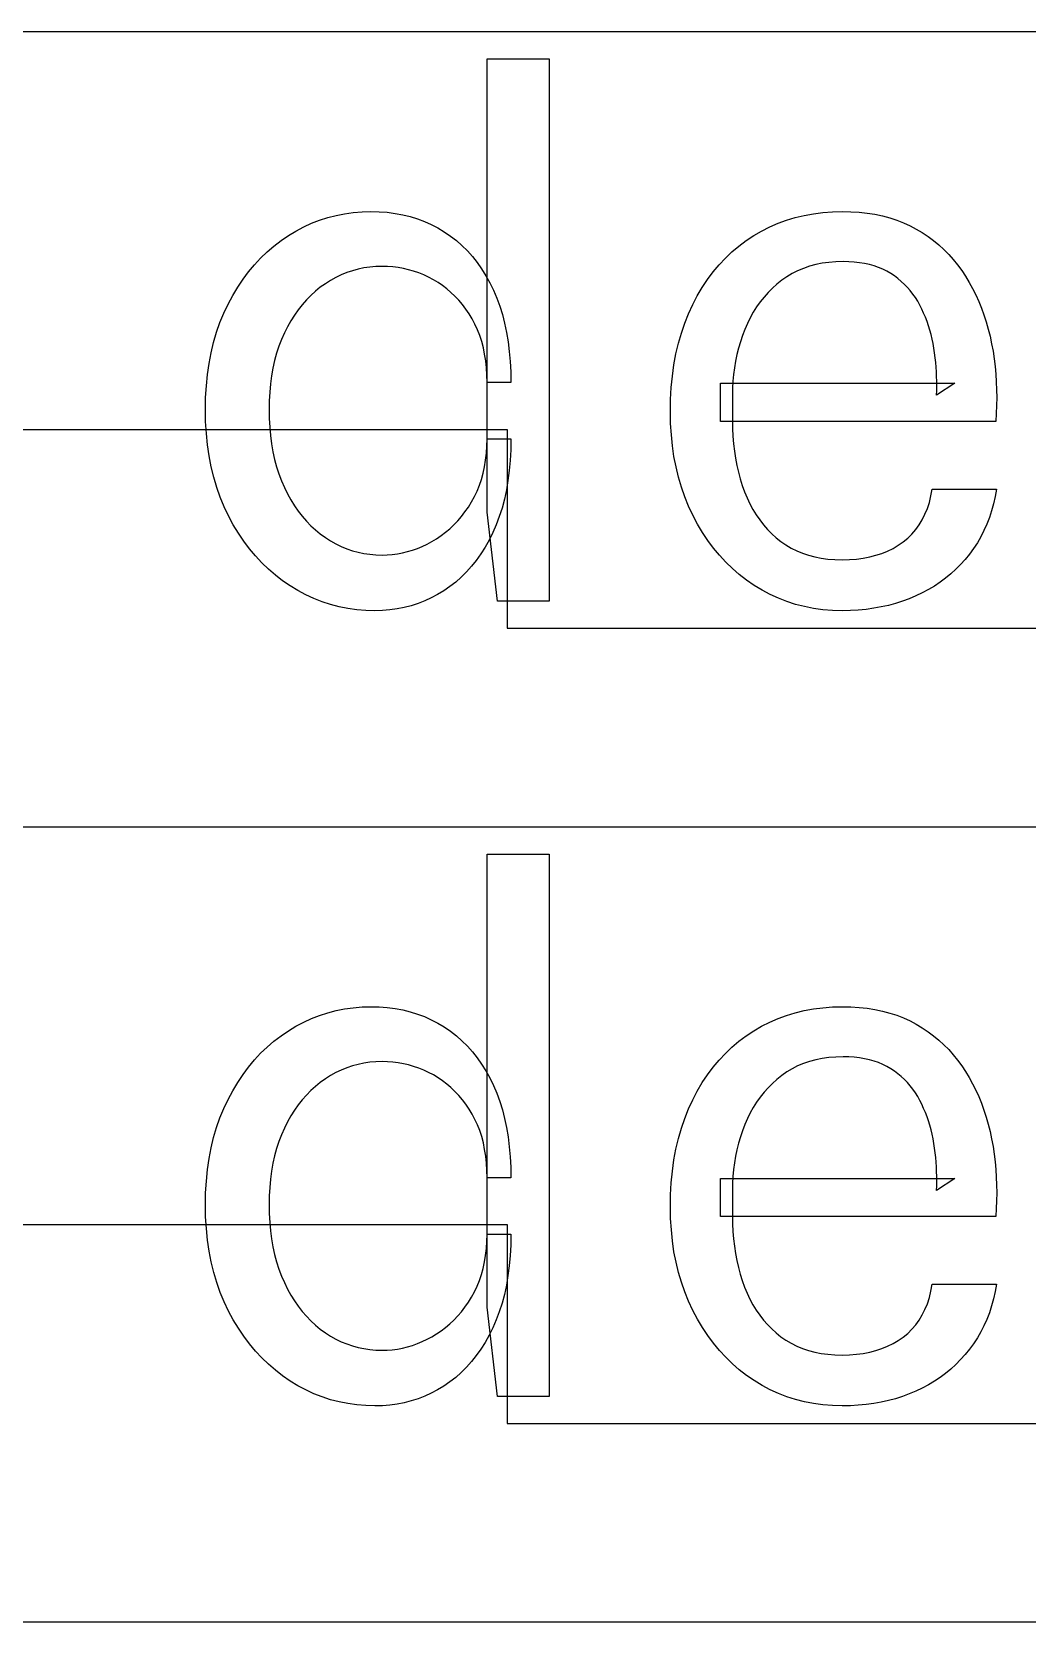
# Model space of a CAD drawing. Header units: millimetres. Extents: x 0 to 253, y 0 to 243.
# Drawn here: x 45.83 to 60.84, y 134 to 158 of the extents above; entities that cross this region are included whole.
import ezdxf

# ---------------------------------------------------------------- set-up
doc = ezdxf.new("R2010")
doc.units = ezdxf.units.MM
doc.layers.get('0').update_dxf_attribs({"linetype": 'CONTINUOUS'})

msp = doc.modelspace()

# ---------------------------------------------------------------- linework, layer by layer
for p, q in [((88, 158), (6, 158)), ((52.697, 150.752), (52.697, 157.592)), ((52.697, 157.592), (53.633, 157.592)), ((53.633, 157.592), (53.633, 149.408)), ((50.678, 155.273), (50.811, 155.284)), ((50.811, 155.284), (50.945, 155.288)), ((50.945, 155.288), (50.945, 155.288)), ((50.945, 155.288), (51.069, 155.285)), ((51.069, 155.285), (51.191, 155.276)), ((57.762, 155.273), (57.907, 155.284)), ((57.907, 155.284), (58.055, 155.288)), ((58.055, 155.288), (58.055, 155.288)), ((58.055, 155.288), (58.184, 155.285)), ((58.184, 155.285), (58.309, 155.277)), ((49.815, 154.994), (49.931, 155.056)), ((49.931, 155.056), (50.05, 155.11)), ((50.05, 155.11), (50.171, 155.157)), ((50.171, 155.157), (50.295, 155.197)), ((50.295, 155.197), (50.42, 155.23)), ((50.42, 155.23), (50.548, 155.255)), ((50.548, 155.255), (50.678, 155.273)), ((51.191, 155.276), (51.309, 155.26)), ((51.309, 155.26), (51.425, 155.239)), ((51.425, 155.239), (51.537, 155.212)), ((51.537, 155.212), (51.646, 155.178)), ((51.646, 155.178), (51.752, 155.138)), ((51.752, 155.138), (51.855, 155.092)), ((51.855, 155.092), (51.955, 155.04)), ((51.955, 155.04), (52.052, 154.982)), ((56.839, 154.994), (56.961, 155.056)), ((56.961, 155.056), (57.086, 155.11)), ((57.086, 155.11), (57.214, 155.157)), ((57.214, 155.157), (57.346, 155.197)), ((57.346, 155.197), (57.481, 155.23)), ((57.481, 155.23), (57.62, 155.255)), ((57.62, 155.255), (57.762, 155.273)), ((58.309, 155.277), (58.43, 155.264)), ((58.43, 155.264), (58.547, 155.246)), ((58.547, 155.246), (58.661, 155.222)), ((58.661, 155.222), (58.771, 155.193)), ((58.771, 155.193), (58.877, 155.159)), ((58.877, 155.159), (58.979, 155.119)), ((58.979, 155.119), (59.077, 155.074)), ((59.077, 155.074), (59.171, 155.024)), ((49.482, 154.767), (49.589, 154.849)), ((49.589, 154.849), (49.7, 154.925)), ((49.7, 154.925), (49.815, 154.994)), ((52.052, 154.982), (52.145, 154.918)), ((52.145, 154.918), (52.234, 154.849)), ((52.234, 154.849), (52.319, 154.774)), ((56.496, 154.767), (56.605, 154.849)), ((56.605, 154.849), (56.72, 154.925)), ((56.72, 154.925), (56.839, 154.994)), ((59.171, 155.024), (59.262, 154.969)), ((59.262, 154.969), (59.349, 154.911)), ((59.349, 154.911), (59.432, 154.849)), ((59.432, 154.849), (59.512, 154.783)), ((49.189, 154.485), (49.282, 154.585)), ((49.282, 154.585), (49.38, 154.679)), ((49.38, 154.679), (49.482, 154.767)), ((52.319, 154.774), (52.4, 154.694)), ((52.4, 154.694), (52.476, 154.608)), ((52.476, 154.608), (52.548, 154.518)), ((56.197, 154.483), (56.292, 154.584)), ((56.292, 154.584), (56.391, 154.679)), ((56.391, 154.679), (56.496, 154.767)), ((59.512, 154.783), (59.588, 154.714)), ((59.588, 154.714), (59.661, 154.64)), ((59.661, 154.64), (59.73, 154.563)), ((59.73, 154.563), (59.795, 154.483)), ((49.016, 154.265), (49.101, 154.378)), ((49.101, 154.378), (49.189, 154.485)), ((50.497, 154.332), (50.416, 154.293)), ((50.581, 154.366), (50.497, 154.332)), ((50.665, 154.395), (50.581, 154.366)), ((50.752, 154.418), (50.665, 154.395)), ((50.839, 154.437), (50.752, 154.418)), ((50.929, 154.45), (50.839, 154.437)), ((51.02, 154.457), (50.929, 154.45)), ((51.113, 154.46), (51.02, 154.457)), ((51.195, 154.458), (51.113, 154.46)), ((51.113, 154.46), (51.113, 154.46)), ((51.276, 154.452), (51.195, 154.458)), ((51.357, 154.442), (51.276, 154.452)), ((51.436, 154.428), (51.357, 154.442)), ((51.513, 154.41), (51.436, 154.428)), ((51.59, 154.388), (51.513, 154.41)), ((51.666, 154.362), (51.59, 154.388)), ((51.741, 154.331), (51.666, 154.362)), ((51.814, 154.297), (51.741, 154.331)), ((52.548, 154.518), (52.615, 154.421)), ((52.615, 154.421), (52.679, 154.32)), ((52.679, 154.32), (52.738, 154.213)), ((56.023, 154.262), (56.108, 154.376)), ((56.108, 154.376), (56.197, 154.483)), ((57.299, 154.352), (57.219, 154.304)), ((57.382, 154.394), (57.299, 154.352)), ((57.469, 154.43), (57.382, 154.394)), ((57.56, 154.462), (57.469, 154.43)), ((57.654, 154.487), (57.56, 154.462)), ((57.752, 154.507), (57.654, 154.487)), ((57.853, 154.521), (57.752, 154.507)), ((57.958, 154.529), (57.853, 154.521)), ((58.067, 154.532), (57.958, 154.529)), ((58.153, 154.53), (58.067, 154.532)), ((58.067, 154.532), (58.067, 154.532)), ((58.236, 154.525), (58.153, 154.53)), ((58.316, 154.516), (58.236, 154.525)), ((58.392, 154.503), (58.316, 154.516)), ((58.466, 154.487), (58.392, 154.503)), ((58.536, 154.467), (58.466, 154.487)), ((58.604, 154.444), (58.536, 154.467)), ((58.668, 154.417), (58.604, 154.444)), ((58.729, 154.386), (58.668, 154.417)), ((58.787, 154.352), (58.729, 154.386)), ((58.842, 154.315), (58.787, 154.352)), ((59.795, 154.483), (59.857, 154.398)), ((59.857, 154.398), (59.915, 154.31)), ((48.862, 154.021), (48.937, 154.146)), ((48.937, 154.146), (49.016, 154.265)), ((50.109, 154.086), (50.04, 154.022)), ((50.182, 154.145), (50.109, 154.086)), ((50.258, 154.199), (50.182, 154.145)), ((50.336, 154.249), (50.258, 154.199)), ((50.416, 154.293), (50.336, 154.249)), ((51.887, 154.259), (51.814, 154.297)), ((51.958, 154.217), (51.887, 154.259)), ((52.026, 154.171), (51.958, 154.217)), ((52.091, 154.121), (52.026, 154.171)), ((52.153, 154.068), (52.091, 154.121)), ((52.738, 154.213), (52.793, 154.1)), ((52.793, 154.1), (52.843, 153.982)), ((55.869, 154.016), (55.943, 154.143)), ((55.943, 154.143), (56.023, 154.262)), ((57.002, 154.13), (56.937, 154.065)), ((57.07, 154.192), (57.002, 154.13)), ((57.143, 154.25), (57.07, 154.192)), ((57.219, 154.304), (57.143, 154.25)), ((58.895, 154.275), (58.842, 154.315)), ((58.945, 154.233), (58.895, 154.275)), ((58.992, 154.189), (58.945, 154.233)), ((59.037, 154.143), (58.992, 154.189)), ((59.08, 154.094), (59.037, 154.143)), ((59.12, 154.043), (59.08, 154.094)), ((59.915, 154.31), (59.97, 154.219)), ((59.97, 154.219), (60.021, 154.125)), ((60.021, 154.125), (60.069, 154.029)), ((48.726, 153.753), (48.791, 153.89)), ((48.791, 153.89), (48.862, 154.021)), ((49.91, 153.882), (49.85, 153.806)), ((49.973, 153.955), (49.91, 153.882)), ((50.04, 154.022), (49.973, 153.955)), ((52.213, 154.011), (52.153, 154.068)), ((52.27, 153.95), (52.213, 154.011)), ((52.325, 153.885), (52.27, 153.95)), ((52.377, 153.816), (52.325, 153.885)), ((52.843, 153.982), (52.888, 153.86)), ((52.888, 153.86), (52.928, 153.733)), ((55.735, 153.746), (55.799, 153.884)), ((55.799, 153.884), (55.869, 154.016)), ((56.764, 153.848), (56.713, 153.768)), ((56.817, 153.924), (56.764, 153.848)), ((56.875, 153.996), (56.817, 153.924)), ((56.937, 154.065), (56.875, 153.996)), ((59.158, 153.989), (59.12, 154.043)), ((59.193, 153.933), (59.158, 153.989)), ((59.225, 153.875), (59.193, 153.933)), ((59.255, 153.815), (59.225, 153.875)), ((60.069, 154.029), (60.113, 153.931)), ((60.113, 153.931), (60.154, 153.831)), ((48.617, 153.465), (48.668, 153.611)), ((48.668, 153.611), (48.726, 153.753)), ((49.739, 153.639), (49.688, 153.549)), ((49.793, 153.725), (49.739, 153.639)), ((49.85, 153.806), (49.793, 153.725)), ((52.426, 153.744), (52.377, 153.816)), ((52.472, 153.668), (52.426, 153.744)), ((52.515, 153.588), (52.472, 153.668)), ((52.928, 153.733), (52.962, 153.601)), ((52.962, 153.601), (52.991, 153.464)), ((55.628, 153.453), (55.678, 153.602)), ((55.678, 153.602), (55.735, 153.746)), ((56.667, 153.686), (56.624, 153.599)), ((56.713, 153.768), (56.667, 153.686)), ((59.283, 153.754), (59.255, 153.815)), ((59.31, 153.692), (59.283, 153.754)), ((59.334, 153.628), (59.31, 153.692)), ((59.356, 153.564), (59.334, 153.628)), ((60.154, 153.831), (60.192, 153.728)), ((60.192, 153.728), (60.226, 153.623)), ((60.226, 153.623), (60.257, 153.515)), ((48.572, 153.313), (48.617, 153.465)), ((49.64, 153.455), (49.596, 153.357)), ((49.688, 153.549), (49.64, 153.455)), ((52.553, 153.505), (52.515, 153.588)), ((52.587, 153.418), (52.553, 153.505)), ((52.616, 153.327), (52.587, 153.418)), ((52.991, 153.464), (53.015, 153.322)), ((55.584, 153.299), (55.628, 153.453)), ((56.55, 153.416), (56.518, 153.322)), ((56.585, 153.509), (56.55, 153.416)), ((56.624, 153.599), (56.585, 153.509)), ((59.377, 153.498), (59.356, 153.564)), ((59.395, 153.431), (59.377, 153.498)), ((59.411, 153.363), (59.395, 153.431)), ((59.426, 153.294), (59.411, 153.363)), ((60.257, 153.515), (60.284, 153.405)), ((60.284, 153.405), (60.308, 153.293)), ((48.504, 152.995), (48.534, 153.156)), ((48.534, 153.156), (48.572, 153.313)), ((49.522, 153.148), (49.492, 153.038)), ((49.557, 153.254), (49.522, 153.148)), ((49.596, 153.357), (49.557, 153.254)), ((52.641, 153.233), (52.616, 153.327)), ((52.661, 153.135), (52.641, 153.233)), ((52.677, 153.034), (52.661, 153.135)), ((53.015, 153.322), (53.033, 153.176)), ((53.033, 153.176), (53.046, 153.025)), ((55.517, 152.975), (55.547, 153.14)), ((55.547, 153.14), (55.584, 153.299)), ((56.466, 153.13), (56.445, 153.031)), ((56.49, 153.227), (56.466, 153.13)), ((56.518, 153.322), (56.49, 153.227)), ((59.438, 153.224), (59.426, 153.294)), ((59.449, 153.153), (59.438, 153.224)), ((59.458, 153.082), (59.449, 153.153)), ((60.308, 153.293), (60.329, 153.179)), ((60.329, 153.179), (60.346, 153.065)), ((48.48, 152.829), (48.504, 152.995)), ((49.467, 152.925), (49.446, 152.807)), ((49.492, 153.038), (49.467, 152.925)), ((52.688, 152.929), (52.677, 153.034)), ((52.695, 152.82), (52.688, 152.929)), ((53.046, 153.025), (53.054, 152.869)), ((55.493, 152.805), (55.517, 152.975)), ((56.429, 152.931), (56.416, 152.83)), ((56.445, 153.031), (56.429, 152.931)), ((59.465, 153.012), (59.458, 153.082)), ((59.472, 152.941), (59.465, 153.012)), ((59.476, 152.87), (59.472, 152.941)), ((60.346, 153.065), (60.36, 152.949)), ((60.36, 152.949), (60.371, 152.833)), ((48.452, 152.481), (48.463, 152.657)), ((48.463, 152.657), (48.48, 152.829)), ((49.43, 152.686), (49.418, 152.561)), ((49.446, 152.807), (49.43, 152.686)), ((52.697, 152.708), (52.695, 152.82)), ((53.057, 152.708), (52.697, 152.708)), ((53.054, 152.869), (53.057, 152.708)), ((53.057, 152.708), (53.057, 152.708)), ((55.476, 152.63), (55.493, 152.805)), ((56.219, 152.12), (56.219, 152.696)), ((56.219, 152.696), (59.753, 152.696)), ((56.406, 152.727), (56.401, 152.622)), ((56.416, 152.83), (56.406, 152.727)), ((59.479, 152.799), (59.476, 152.87)), ((59.753, 152.696), (59.477, 152.516)), ((59.481, 152.728), (59.479, 152.799)), ((59.48, 152.587), (59.481, 152.658)), ((59.481, 152.658), (59.481, 152.728)), ((60.371, 152.833), (60.379, 152.716)), ((60.379, 152.716), (60.384, 152.599)), ((48.449, 152.3), (48.452, 152.481)), ((49.411, 152.433), (49.409, 152.3)), ((49.418, 152.561), (49.411, 152.433)), ((55.463, 152.264), (55.466, 152.45)), ((55.466, 152.45), (55.476, 152.63)), ((56.401, 152.622), (56.399, 152.516)), ((56.399, 152.516), (56.399, 152.516)), ((56.399, 152.516), (56.399, 152.132)), ((59.477, 152.516), (59.48, 152.587)), ((60.384, 152.599), (60.385, 152.48)), ((60.385, 152.48), (60.384, 152.361)), ((48.452, 152.118), (48.449, 152.3)), ((48.449, 152.3), (48.449, 152.3)), ((49.409, 152.3), (49.409, 152.3)), ((49.409, 152.3), (49.411, 152.165)), ((49.411, 152.165), (49.418, 152.034)), ((55.466, 152.09), (55.463, 152.264)), ((55.463, 152.264), (55.463, 152.264)), ((60.379, 152.241), (60.371, 152.12)), ((60.384, 152.361), (60.379, 152.241)), ((41, 152), (53, 152)), ((48.463, 151.94), (48.452, 152.118)), ((48.48, 151.767), (48.463, 151.94)), ((49.418, 152.034), (49.43, 151.907)), ((53, 152), (53, 149)), ((55.477, 151.919), (55.466, 152.09)), ((60.371, 152.12), (56.219, 152.12)), ((56.399, 152.132), (56.401, 152.013)), ((56.401, 152.013), (56.406, 151.897)), ((60.371, 152.12), (60.371, 152.12)), ((48.505, 151.6), (48.48, 151.767)), ((49.43, 151.907), (49.446, 151.784)), ((49.446, 151.784), (49.467, 151.664)), ((52.688, 151.639), (52.695, 151.746)), ((52.695, 151.746), (52.697, 151.856)), ((52.697, 151.856), (52.697, 151.856)), ((52.697, 151.856), (53.057, 151.856)), ((53.054, 151.692), (53.046, 151.533)), ((53.057, 151.856), (53.054, 151.692)), ((55.494, 151.753), (55.477, 151.919)), ((55.517, 151.591), (55.494, 151.753)), ((56.406, 151.897), (56.415, 151.783)), ((56.415, 151.783), (56.428, 151.672)), ((48.536, 151.437), (48.505, 151.6)), ((49.467, 151.664), (49.492, 151.548)), ((49.492, 151.548), (49.522, 151.436)), ((52.66, 151.436), (52.676, 151.536)), ((52.676, 151.536), (52.688, 151.639)), ((53.046, 151.533), (53.032, 151.379)), ((55.548, 151.433), (55.517, 151.591)), ((56.428, 151.672), (56.445, 151.564)), ((56.445, 151.564), (56.465, 151.457)), ((56.465, 151.457), (56.489, 151.354)), ((48.574, 151.279), (48.536, 151.437)), ((48.62, 151.125), (48.574, 151.279)), ((49.522, 151.436), (49.557, 151.328)), ((49.557, 151.328), (49.596, 151.224)), ((49.596, 151.224), (49.64, 151.124)), ((52.582, 151.156), (52.613, 151.246)), ((52.613, 151.246), (52.638, 151.339)), ((52.638, 151.339), (52.66, 151.436)), ((53.013, 151.23), (52.989, 151.086)), ((53.032, 151.379), (53.013, 151.23)), ((55.585, 151.279), (55.548, 151.433)), ((55.629, 151.129), (55.585, 151.279)), ((56.489, 151.354), (56.516, 151.253)), ((56.516, 151.253), (56.547, 151.154)), ((48.672, 150.977), (48.62, 151.125)), ((48.731, 150.834), (48.672, 150.977)), ((49.64, 151.124), (49.688, 151.028)), ((49.688, 151.028), (49.739, 150.936)), ((52.463, 150.905), (52.507, 150.985)), ((52.507, 150.985), (52.547, 151.069)), ((52.547, 151.069), (52.582, 151.156)), ((52.989, 151.086), (52.959, 150.947)), ((55.68, 150.983), (55.629, 151.129)), ((55.738, 150.842), (55.68, 150.983)), ((56.547, 151.154), (56.582, 151.058)), ((56.582, 151.058), (56.62, 150.965)), ((56.62, 150.965), (56.663, 150.876)), ((59.369, 150.899), (59.393, 150.997)), ((59.393, 150.997), (59.411, 151.1)), ((59.411, 151.1), (59.411, 151.1)), ((59.411, 151.1), (60.383, 151.1)), ((60.363, 150.988), (60.338, 150.878)), ((60.383, 151.1), (60.363, 150.988)), ((48.797, 150.695), (48.731, 150.834)), ((49.739, 150.936), (49.793, 150.849)), ((49.793, 150.849), (49.85, 150.767)), ((49.85, 150.767), (49.91, 150.689)), ((52.311, 150.686), (52.364, 150.755)), ((52.364, 150.755), (52.415, 150.828)), ((52.415, 150.828), (52.463, 150.905)), ((52.853, 149.408), (52.697, 150.752)), ((52.923, 150.813), (52.882, 150.685)), ((52.959, 150.947), (52.923, 150.813)), ((55.802, 150.704), (55.738, 150.842)), ((56.663, 150.876), (56.708, 150.791)), ((56.708, 150.791), (56.758, 150.71)), ((59.303, 150.719), (59.339, 150.806)), ((59.339, 150.806), (59.369, 150.899)), ((60.308, 150.772), (60.275, 150.669)), ((60.338, 150.878), (60.308, 150.772)), ((48.869, 150.562), (48.797, 150.695)), ((48.946, 150.435), (48.869, 150.562)), ((49.91, 150.689), (49.973, 150.616)), ((49.973, 150.616), (50.04, 150.547)), ((50.04, 150.547), (50.109, 150.483)), ((50.109, 150.483), (50.182, 150.423)), ((52.072, 150.447), (52.136, 150.501)), ((52.136, 150.501), (52.197, 150.559)), ((52.197, 150.559), (52.255, 150.621)), ((52.255, 150.621), (52.311, 150.686)), ((52.836, 150.561), (52.784, 150.443)), ((52.882, 150.685), (52.836, 150.561)), ((55.872, 150.571), (55.802, 150.704)), ((55.947, 150.445), (55.872, 150.571)), ((56.758, 150.71), (56.811, 150.633)), ((56.811, 150.633), (56.867, 150.56)), ((56.867, 150.56), (56.928, 150.491)), ((56.928, 150.491), (56.992, 150.426)), ((59.106, 150.42), (59.164, 150.487)), ((59.164, 150.487), (59.216, 150.559)), ((59.216, 150.559), (59.262, 150.637)), ((59.262, 150.637), (59.303, 150.719)), ((60.236, 150.57), (60.193, 150.473)), ((60.275, 150.669), (60.236, 150.57)), ((49.027, 150.314), (48.946, 150.435)), ((49.113, 150.199), (49.027, 150.314)), ((50.182, 150.423), (50.258, 150.368)), ((50.258, 150.368), (50.336, 150.318)), ((50.336, 150.318), (50.416, 150.273)), ((50.416, 150.273), (50.497, 150.233)), ((51.72, 150.235), (51.793, 150.269)), ((51.793, 150.269), (51.866, 150.308)), ((51.866, 150.308), (51.937, 150.351)), ((51.937, 150.351), (52.006, 150.397)), ((52.006, 150.397), (52.072, 150.447)), ((52.727, 150.33), (52.667, 150.223)), ((52.784, 150.443), (52.727, 150.33)), ((56.028, 150.324), (55.947, 150.445)), ((56.113, 150.209), (56.028, 150.324)), ((56.992, 150.426), (57.06, 150.365)), ((57.06, 150.365), (57.131, 150.308)), ((57.131, 150.308), (57.206, 150.256)), ((57.206, 150.256), (57.285, 150.209)), ((58.821, 150.205), (58.899, 150.251)), ((58.899, 150.251), (58.973, 150.302)), ((58.973, 150.302), (59.042, 150.359)), ((59.042, 150.359), (59.106, 150.42)), ((60.093, 150.29), (60.036, 150.203)), ((60.145, 150.38), (60.093, 150.29)), ((60.193, 150.473), (60.145, 150.38)), ((49.203, 150.09), (49.113, 150.199)), ((49.299, 149.988), (49.203, 150.09)), ((50.497, 150.233), (50.581, 150.199)), ((50.581, 150.199), (50.665, 150.17)), ((50.665, 150.17), (50.752, 150.146)), ((50.752, 150.146), (50.839, 150.128)), ((50.839, 150.128), (50.929, 150.115)), ((50.929, 150.115), (51.02, 150.107)), ((51.02, 150.107), (51.113, 150.104)), ((51.113, 150.104), (51.191, 150.106)), ((51.113, 150.104), (51.113, 150.104)), ((51.191, 150.106), (51.268, 150.112)), ((51.268, 150.112), (51.345, 150.122)), ((51.345, 150.122), (51.421, 150.137)), ((51.421, 150.137), (51.496, 150.155)), ((51.496, 150.155), (51.571, 150.177)), ((51.571, 150.177), (51.646, 150.204)), ((51.646, 150.204), (51.72, 150.235)), ((52.535, 150.024), (52.463, 149.934)), ((52.603, 150.121), (52.535, 150.024)), ((52.667, 150.223), (52.603, 150.121)), ((56.202, 150.1), (56.113, 150.209)), ((56.297, 149.997), (56.202, 150.1)), ((57.285, 150.209), (57.368, 150.167)), ((57.368, 150.167), (57.455, 150.131)), ((57.455, 150.131), (57.545, 150.101)), ((57.545, 150.101), (57.639, 150.076)), ((57.639, 150.076), (57.737, 150.057)), ((57.737, 150.057), (57.839, 150.043)), ((57.839, 150.043), (57.945, 150.035)), ((57.945, 150.035), (58.055, 150.032)), ((58.055, 150.032), (58.165, 150.035)), ((58.055, 150.032), (58.055, 150.032)), ((58.165, 150.035), (58.27, 150.043)), ((58.27, 150.043), (58.372, 150.056)), ((58.372, 150.056), (58.47, 150.075)), ((58.47, 150.075), (58.563, 150.1)), ((58.563, 150.1), (58.653, 150.129)), ((58.653, 150.129), (58.739, 150.164)), ((58.739, 150.164), (58.821, 150.205)), ((59.91, 150.039), (59.841, 149.962)), ((59.975, 150.119), (59.91, 150.039)), ((60.036, 150.203), (59.975, 150.119)), ((49.399, 149.892), (49.299, 149.988)), ((49.504, 149.801), (49.399, 149.892)), ((49.613, 149.717), (49.504, 149.801)), ((52.308, 149.769), (52.224, 149.695)), ((52.387, 149.849), (52.308, 149.769)), ((52.463, 149.934), (52.387, 149.849)), ((56.397, 149.9), (56.297, 149.997)), ((56.502, 149.809), (56.397, 149.9)), ((56.611, 149.724), (56.502, 149.809)), ((59.693, 149.82), (59.613, 149.755)), ((59.769, 149.889), (59.693, 149.82)), ((59.841, 149.962), (59.769, 149.889)), ((49.727, 149.639), (49.613, 149.717)), ((49.845, 149.568), (49.727, 149.639)), ((49.964, 149.504), (49.845, 149.568)), ((52.046, 149.564), (51.952, 149.507)), ((52.137, 149.627), (52.046, 149.564)), ((52.224, 149.695), (52.137, 149.627)), ((56.726, 149.645), (56.611, 149.724)), ((56.845, 149.573), (56.726, 149.645)), ((56.966, 149.508), (56.845, 149.573)), ((59.262, 149.532), (59.165, 149.486)), ((59.355, 149.582), (59.262, 149.532)), ((59.445, 149.636), (59.355, 149.582)), ((59.531, 149.694), (59.445, 149.636)), ((59.613, 149.755), (59.531, 149.694)), ((50.086, 149.448), (49.964, 149.504)), ((50.211, 149.399), (50.086, 149.448)), ((50.337, 149.358), (50.211, 149.399)), ((50.466, 149.324), (50.337, 149.358)), ((50.598, 149.298), (50.466, 149.324)), ((50.731, 149.279), (50.598, 149.298)), ((51.341, 149.291), (51.231, 149.276)), ((51.448, 149.312), (51.341, 149.291)), ((51.553, 149.339), (51.448, 149.312)), ((51.656, 149.372), (51.553, 149.339)), ((51.757, 149.411), (51.656, 149.372)), ((51.856, 149.456), (51.757, 149.411)), ((51.952, 149.507), (51.856, 149.456)), ((53.633, 149.408), (52.853, 149.408)), ((53.633, 149.408), (53.633, 149.408)), ((57.091, 149.451), (56.966, 149.508)), ((57.219, 149.401), (57.091, 149.451)), ((57.351, 149.359), (57.219, 149.401)), ((57.485, 149.325), (57.351, 149.359)), ((57.623, 149.298), (57.485, 149.325)), ((57.764, 149.279), (57.623, 149.298)), ((58.414, 149.284), (58.297, 149.273)), ((58.529, 149.3), (58.414, 149.284)), ((58.641, 149.32), (58.529, 149.3)), ((58.751, 149.344), (58.641, 149.32)), ((58.858, 149.373), (58.751, 149.344)), ((58.963, 149.406), (58.858, 149.373)), ((59.065, 149.444), (58.963, 149.406)), ((59.165, 149.486), (59.065, 149.444)), ((50.867, 149.268), (50.731, 149.279)), ((51.005, 149.264), (50.867, 149.268)), ((51.119, 149.267), (51.005, 149.264)), ((51.005, 149.264), (51.005, 149.264)), ((51.005, 149.264), (51.005, 149.264)), ((51.231, 149.276), (51.119, 149.267)), ((57.908, 149.268), (57.764, 149.279)), ((58.055, 149.264), (57.908, 149.268)), ((58.177, 149.266), (58.055, 149.264)), ((58.055, 149.264), (58.055, 149.264)), ((58.055, 149.264), (58.055, 149.264)), ((58.297, 149.273), (58.177, 149.266)), ((53, 149), (65, 149)), ((88, 146), (6, 146)), ((52.697, 138.752), (52.697, 145.592)), ((52.697, 145.592), (53.633, 145.592)), ((53.633, 145.592), (53.633, 137.408)), ((50.678, 143.273), (50.811, 143.284)), ((50.811, 143.284), (50.945, 143.288)), ((50.945, 143.288), (50.945, 143.288)), ((50.945, 143.288), (51.069, 143.285)), ((51.069, 143.285), (51.191, 143.276)), ((57.762, 143.273), (57.907, 143.284)), ((57.907, 143.284), (58.055, 143.288)), ((58.055, 143.288), (58.055, 143.288)), ((58.055, 143.288), (58.184, 143.285)), ((58.184, 143.285), (58.309, 143.277)), ((49.815, 142.994), (49.931, 143.056)), ((49.931, 143.056), (50.05, 143.11)), ((50.05, 143.11), (50.171, 143.157)), ((50.171, 143.157), (50.295, 143.197)), ((50.295, 143.197), (50.42, 143.23)), ((50.42, 143.23), (50.548, 143.255)), ((50.548, 143.255), (50.678, 143.273)), ((51.191, 143.276), (51.309, 143.26)), ((51.309, 143.26), (51.425, 143.239)), ((51.425, 143.239), (51.537, 143.212)), ((51.537, 143.212), (51.646, 143.178)), ((51.646, 143.178), (51.752, 143.138)), ((51.752, 143.138), (51.855, 143.092)), ((51.855, 143.092), (51.955, 143.04)), ((51.955, 143.04), (52.052, 142.982)), ((56.839, 142.994), (56.961, 143.056)), ((56.961, 143.056), (57.086, 143.11)), ((57.086, 143.11), (57.214, 143.157)), ((57.214, 143.157), (57.346, 143.197)), ((57.346, 143.197), (57.481, 143.23)), ((57.481, 143.23), (57.62, 143.255)), ((57.62, 143.255), (57.762, 143.273)), ((58.309, 143.277), (58.43, 143.264)), ((58.43, 143.264), (58.547, 143.246)), ((58.547, 143.246), (58.661, 143.222)), ((58.661, 143.222), (58.771, 143.193)), ((58.771, 143.193), (58.877, 143.159)), ((58.877, 143.159), (58.979, 143.119)), ((58.979, 143.119), (59.077, 143.074)), ((59.077, 143.074), (59.171, 143.024)), ((49.482, 142.767), (49.589, 142.849)), ((49.589, 142.849), (49.7, 142.925)), ((49.7, 142.925), (49.815, 142.994)), ((52.052, 142.982), (52.145, 142.918)), ((52.145, 142.918), (52.234, 142.849)), ((52.234, 142.849), (52.319, 142.774)), ((56.496, 142.767), (56.605, 142.849)), ((56.605, 142.849), (56.72, 142.925)), ((56.72, 142.925), (56.839, 142.994)), ((59.171, 143.024), (59.262, 142.969)), ((59.262, 142.969), (59.349, 142.911)), ((59.349, 142.911), (59.432, 142.849)), ((59.432, 142.849), (59.512, 142.783)), ((49.189, 142.485), (49.282, 142.585)), ((49.282, 142.585), (49.38, 142.679)), ((49.38, 142.679), (49.482, 142.767)), ((52.319, 142.774), (52.4, 142.694)), ((52.4, 142.694), (52.476, 142.608)), ((52.476, 142.608), (52.548, 142.518)), ((56.197, 142.483), (56.292, 142.584)), ((56.292, 142.584), (56.391, 142.679)), ((56.391, 142.679), (56.496, 142.767)), ((59.512, 142.783), (59.588, 142.714)), ((59.588, 142.714), (59.661, 142.64)), ((59.661, 142.64), (59.73, 142.563)), ((59.73, 142.563), (59.795, 142.483)), ((49.016, 142.265), (49.101, 142.378)), ((49.101, 142.378), (49.189, 142.485)), ((50.497, 142.332), (50.416, 142.293)), ((50.581, 142.366), (50.497, 142.332)), ((50.665, 142.395), (50.581, 142.366)), ((50.752, 142.418), (50.665, 142.395)), ((50.839, 142.437), (50.752, 142.418)), ((50.929, 142.45), (50.839, 142.437)), ((51.02, 142.457), (50.929, 142.45)), ((51.113, 142.46), (51.02, 142.457)), ((51.195, 142.458), (51.113, 142.46)), ((51.113, 142.46), (51.113, 142.46)), ((51.276, 142.452), (51.195, 142.458)), ((51.357, 142.442), (51.276, 142.452)), ((51.436, 142.428), (51.357, 142.442)), ((51.513, 142.41), (51.436, 142.428)), ((51.59, 142.388), (51.513, 142.41)), ((51.666, 142.362), (51.59, 142.388)), ((51.741, 142.331), (51.666, 142.362)), ((51.814, 142.297), (51.741, 142.331)), ((52.548, 142.518), (52.615, 142.421)), ((52.615, 142.421), (52.679, 142.32)), ((52.679, 142.32), (52.738, 142.213)), ((56.023, 142.262), (56.108, 142.376)), ((56.108, 142.376), (56.197, 142.483)), ((57.299, 142.352), (57.219, 142.304)), ((57.382, 142.394), (57.299, 142.352)), ((57.469, 142.43), (57.382, 142.394)), ((57.56, 142.462), (57.469, 142.43)), ((57.654, 142.487), (57.56, 142.462)), ((57.752, 142.507), (57.654, 142.487)), ((57.853, 142.521), (57.752, 142.507)), ((57.958, 142.529), (57.853, 142.521)), ((58.067, 142.532), (57.958, 142.529)), ((58.153, 142.53), (58.067, 142.532)), ((58.067, 142.532), (58.067, 142.532)), ((58.236, 142.525), (58.153, 142.53)), ((58.316, 142.516), (58.236, 142.525)), ((58.392, 142.503), (58.316, 142.516)), ((58.466, 142.487), (58.392, 142.503)), ((58.536, 142.467), (58.466, 142.487)), ((58.604, 142.444), (58.536, 142.467)), ((58.668, 142.417), (58.604, 142.444)), ((58.729, 142.386), (58.668, 142.417)), ((58.787, 142.352), (58.729, 142.386)), ((58.842, 142.315), (58.787, 142.352)), ((59.795, 142.483), (59.857, 142.398)), ((59.857, 142.398), (59.915, 142.31)), ((48.862, 142.021), (48.937, 142.146)), ((48.937, 142.146), (49.016, 142.265)), ((50.109, 142.086), (50.04, 142.022)), ((50.182, 142.145), (50.109, 142.086)), ((50.258, 142.199), (50.182, 142.145)), ((50.336, 142.249), (50.258, 142.199)), ((50.416, 142.293), (50.336, 142.249)), ((51.887, 142.259), (51.814, 142.297)), ((51.958, 142.217), (51.887, 142.259)), ((52.026, 142.171), (51.958, 142.217)), ((52.091, 142.121), (52.026, 142.171)), ((52.153, 142.068), (52.091, 142.121)), ((52.738, 142.213), (52.793, 142.1)), ((52.793, 142.1), (52.843, 141.982)), ((55.869, 142.016), (55.943, 142.143)), ((55.943, 142.143), (56.023, 142.262)), ((57.002, 142.13), (56.937, 142.065)), ((57.07, 142.192), (57.002, 142.13)), ((57.143, 142.25), (57.07, 142.192)), ((57.219, 142.304), (57.143, 142.25)), ((58.895, 142.275), (58.842, 142.315)), ((58.945, 142.233), (58.895, 142.275)), ((58.992, 142.189), (58.945, 142.233)), ((59.037, 142.143), (58.992, 142.189)), ((59.08, 142.094), (59.037, 142.143)), ((59.12, 142.043), (59.08, 142.094)), ((59.915, 142.31), (59.97, 142.219)), ((59.97, 142.219), (60.021, 142.125)), ((60.021, 142.125), (60.069, 142.029)), ((48.726, 141.753), (48.791, 141.89)), ((48.791, 141.89), (48.862, 142.021)), ((49.91, 141.882), (49.85, 141.806)), ((49.973, 141.955), (49.91, 141.882)), ((50.04, 142.022), (49.973, 141.955)), ((52.213, 142.011), (52.153, 142.068)), ((52.27, 141.95), (52.213, 142.011)), ((52.325, 141.885), (52.27, 141.95)), ((52.377, 141.816), (52.325, 141.885)), ((52.843, 141.982), (52.888, 141.86)), ((52.888, 141.86), (52.928, 141.733)), ((55.735, 141.746), (55.799, 141.884)), ((55.799, 141.884), (55.869, 142.016)), ((56.764, 141.848), (56.713, 141.768)), ((56.817, 141.924), (56.764, 141.848)), ((56.875, 141.996), (56.817, 141.924)), ((56.937, 142.065), (56.875, 141.996)), ((59.158, 141.989), (59.12, 142.043)), ((59.193, 141.933), (59.158, 141.989)), ((59.225, 141.875), (59.193, 141.933)), ((59.255, 141.815), (59.225, 141.875)), ((60.069, 142.029), (60.113, 141.931)), ((60.113, 141.931), (60.154, 141.831)), ((48.617, 141.465), (48.668, 141.611)), ((48.668, 141.611), (48.726, 141.753)), ((49.739, 141.639), (49.688, 141.549)), ((49.793, 141.725), (49.739, 141.639)), ((49.85, 141.806), (49.793, 141.725)), ((52.426, 141.744), (52.377, 141.816)), ((52.472, 141.668), (52.426, 141.744)), ((52.515, 141.588), (52.472, 141.668)), ((52.928, 141.733), (52.962, 141.601)), ((52.962, 141.601), (52.991, 141.464)), ((55.628, 141.453), (55.678, 141.602)), ((55.678, 141.602), (55.735, 141.746)), ((56.667, 141.686), (56.624, 141.599)), ((56.713, 141.768), (56.667, 141.686)), ((59.283, 141.754), (59.255, 141.815)), ((59.31, 141.692), (59.283, 141.754)), ((59.334, 141.628), (59.31, 141.692)), ((59.356, 141.564), (59.334, 141.628)), ((60.154, 141.831), (60.192, 141.728)), ((60.192, 141.728), (60.226, 141.623)), ((60.226, 141.623), (60.257, 141.515)), ((48.572, 141.313), (48.617, 141.465)), ((49.64, 141.455), (49.596, 141.357)), ((49.688, 141.549), (49.64, 141.455)), ((52.553, 141.505), (52.515, 141.588)), ((52.587, 141.418), (52.553, 141.505)), ((52.616, 141.327), (52.587, 141.418)), ((52.991, 141.464), (53.015, 141.322)), ((55.584, 141.299), (55.628, 141.453)), ((56.55, 141.416), (56.518, 141.322)), ((56.585, 141.509), (56.55, 141.416)), ((56.624, 141.599), (56.585, 141.509)), ((59.377, 141.498), (59.356, 141.564)), ((59.395, 141.431), (59.377, 141.498)), ((59.411, 141.363), (59.395, 141.431)), ((59.426, 141.294), (59.411, 141.363)), ((60.257, 141.515), (60.284, 141.405)), ((60.284, 141.405), (60.308, 141.293)), ((48.504, 140.995), (48.534, 141.156)), ((48.534, 141.156), (48.572, 141.313)), ((49.522, 141.148), (49.492, 141.038)), ((49.557, 141.254), (49.522, 141.148)), ((49.596, 141.357), (49.557, 141.254)), ((52.641, 141.233), (52.616, 141.327)), ((52.661, 141.135), (52.641, 141.233)), ((52.677, 141.034), (52.661, 141.135)), ((53.015, 141.322), (53.033, 141.176)), ((53.033, 141.176), (53.046, 141.025)), ((55.517, 140.975), (55.547, 141.14)), ((55.547, 141.14), (55.584, 141.299)), ((56.466, 141.13), (56.445, 141.031)), ((56.49, 141.227), (56.466, 141.13)), ((56.518, 141.322), (56.49, 141.227)), ((59.438, 141.224), (59.426, 141.294)), ((59.449, 141.153), (59.438, 141.224)), ((59.458, 141.082), (59.449, 141.153)), ((60.308, 141.293), (60.329, 141.179)), ((60.329, 141.179), (60.346, 141.065)), ((48.48, 140.829), (48.504, 140.995)), ((49.467, 140.925), (49.446, 140.807)), ((49.492, 141.038), (49.467, 140.925)), ((52.688, 140.929), (52.677, 141.034)), ((52.695, 140.82), (52.688, 140.929)), ((53.046, 141.025), (53.054, 140.869)), ((55.493, 140.805), (55.517, 140.975)), ((56.429, 140.931), (56.416, 140.83)), ((56.445, 141.031), (56.429, 140.931)), ((59.465, 141.012), (59.458, 141.082)), ((59.472, 140.941), (59.465, 141.012)), ((59.476, 140.87), (59.472, 140.941)), ((60.346, 141.065), (60.36, 140.949)), ((60.36, 140.949), (60.371, 140.833)), ((48.452, 140.481), (48.463, 140.657)), ((48.463, 140.657), (48.48, 140.829)), ((49.43, 140.686), (49.418, 140.561)), ((49.446, 140.807), (49.43, 140.686)), ((52.697, 140.708), (52.695, 140.82)), ((53.057, 140.708), (52.697, 140.708)), ((53.054, 140.869), (53.057, 140.708)), ((53.057, 140.708), (53.057, 140.708)), ((55.476, 140.63), (55.493, 140.805)), ((56.219, 140.12), (56.219, 140.696)), ((56.219, 140.696), (59.753, 140.696)), ((56.406, 140.727), (56.401, 140.622)), ((56.416, 140.83), (56.406, 140.727)), ((59.479, 140.799), (59.476, 140.87)), ((59.753, 140.696), (59.477, 140.516)), ((59.481, 140.728), (59.479, 140.799)), ((59.48, 140.587), (59.481, 140.658)), ((59.481, 140.658), (59.481, 140.728)), ((60.371, 140.833), (60.379, 140.716)), ((60.379, 140.716), (60.384, 140.599)), ((48.449, 140.3), (48.452, 140.481)), ((49.411, 140.433), (49.409, 140.3)), ((49.418, 140.561), (49.411, 140.433)), ((55.463, 140.264), (55.466, 140.45)), ((55.466, 140.45), (55.476, 140.63)), ((56.401, 140.622), (56.399, 140.516)), ((56.399, 140.516), (56.399, 140.516)), ((56.399, 140.516), (56.399, 140.132)), ((59.477, 140.516), (59.48, 140.587)), ((60.384, 140.599), (60.385, 140.48)), ((60.385, 140.48), (60.384, 140.361)), ((48.452, 140.118), (48.449, 140.3)), ((48.449, 140.3), (48.449, 140.3)), ((49.409, 140.3), (49.409, 140.3)), ((49.409, 140.3), (49.411, 140.165)), ((49.411, 140.165), (49.418, 140.034)), ((55.466, 140.09), (55.463, 140.264)), ((55.463, 140.264), (55.463, 140.264)), ((60.379, 140.241), (60.371, 140.12)), ((60.384, 140.361), (60.379, 140.241)), ((41, 140), (53, 140)), ((48.463, 139.94), (48.452, 140.118)), ((48.48, 139.767), (48.463, 139.94)), ((49.418, 140.034), (49.43, 139.907)), ((53, 140), (53, 137)), ((55.477, 139.919), (55.466, 140.09)), ((60.371, 140.12), (56.219, 140.12)), ((56.399, 140.132), (56.401, 140.013)), ((56.401, 140.013), (56.406, 139.897)), ((60.371, 140.12), (60.371, 140.12)), ((48.505, 139.6), (48.48, 139.767)), ((49.43, 139.907), (49.446, 139.784)), ((49.446, 139.784), (49.467, 139.664)), ((52.688, 139.639), (52.695, 139.746)), ((52.695, 139.746), (52.697, 139.856)), ((52.697, 139.856), (52.697, 139.856)), ((52.697, 139.856), (53.057, 139.856)), ((53.054, 139.692), (53.046, 139.533)), ((53.057, 139.856), (53.054, 139.692)), ((55.494, 139.753), (55.477, 139.919)), ((55.517, 139.591), (55.494, 139.753)), ((56.406, 139.897), (56.415, 139.783)), ((56.415, 139.783), (56.428, 139.672)), ((48.536, 139.437), (48.505, 139.6)), ((49.467, 139.664), (49.492, 139.548)), ((49.492, 139.548), (49.522, 139.436)), ((52.66, 139.436), (52.676, 139.536)), ((52.676, 139.536), (52.688, 139.639)), ((53.046, 139.533), (53.032, 139.379)), ((55.548, 139.433), (55.517, 139.591)), ((56.428, 139.672), (56.445, 139.564)), ((56.445, 139.564), (56.465, 139.457)), ((56.465, 139.457), (56.489, 139.354)), ((48.574, 139.279), (48.536, 139.437)), ((48.62, 139.125), (48.574, 139.279)), ((49.522, 139.436), (49.557, 139.328)), ((49.557, 139.328), (49.596, 139.224)), ((49.596, 139.224), (49.64, 139.124)), ((52.582, 139.156), (52.613, 139.246)), ((52.613, 139.246), (52.638, 139.339)), ((52.638, 139.339), (52.66, 139.436)), ((53.013, 139.23), (52.989, 139.086)), ((53.032, 139.379), (53.013, 139.23)), ((55.585, 139.279), (55.548, 139.433)), ((55.629, 139.129), (55.585, 139.279)), ((56.489, 139.354), (56.516, 139.253)), ((56.516, 139.253), (56.547, 139.154)), ((48.672, 138.977), (48.62, 139.125)), ((48.731, 138.834), (48.672, 138.977)), ((49.64, 139.124), (49.688, 139.028)), ((49.688, 139.028), (49.739, 138.936)), ((52.463, 138.905), (52.507, 138.985)), ((52.507, 138.985), (52.547, 139.069)), ((52.547, 139.069), (52.582, 139.156)), ((52.989, 139.086), (52.959, 138.947)), ((55.68, 138.983), (55.629, 139.129)), ((55.738, 138.842), (55.68, 138.983)), ((56.547, 139.154), (56.582, 139.058)), ((56.582, 139.058), (56.62, 138.965)), ((56.62, 138.965), (56.663, 138.876)), ((59.369, 138.899), (59.393, 138.997)), ((59.393, 138.997), (59.411, 139.1)), ((59.411, 139.1), (59.411, 139.1)), ((59.411, 139.1), (60.383, 139.1)), ((60.363, 138.988), (60.338, 138.878)), ((60.383, 139.1), (60.363, 138.988)), ((48.797, 138.695), (48.731, 138.834)), ((49.739, 138.936), (49.793, 138.849)), ((49.793, 138.849), (49.85, 138.767)), ((49.85, 138.767), (49.91, 138.689)), ((52.311, 138.686), (52.364, 138.755)), ((52.364, 138.755), (52.415, 138.828)), ((52.415, 138.828), (52.463, 138.905)), ((52.853, 137.408), (52.697, 138.752)), ((52.923, 138.813), (52.882, 138.685)), ((52.959, 138.947), (52.923, 138.813)), ((55.802, 138.704), (55.738, 138.842)), ((56.663, 138.876), (56.708, 138.791)), ((56.708, 138.791), (56.758, 138.71)), ((59.303, 138.719), (59.339, 138.806)), ((59.339, 138.806), (59.369, 138.899)), ((60.308, 138.772), (60.275, 138.669)), ((60.338, 138.878), (60.308, 138.772)), ((48.869, 138.562), (48.797, 138.695)), ((48.946, 138.435), (48.869, 138.562)), ((49.91, 138.689), (49.973, 138.616)), ((49.973, 138.616), (50.04, 138.547)), ((50.04, 138.547), (50.109, 138.483)), ((50.109, 138.483), (50.182, 138.423)), ((52.072, 138.447), (52.136, 138.501)), ((52.136, 138.501), (52.197, 138.559)), ((52.197, 138.559), (52.255, 138.621)), ((52.255, 138.621), (52.311, 138.686)), ((52.836, 138.561), (52.784, 138.443)), ((52.882, 138.685), (52.836, 138.561)), ((55.872, 138.571), (55.802, 138.704)), ((55.947, 138.445), (55.872, 138.571)), ((56.758, 138.71), (56.811, 138.633)), ((56.811, 138.633), (56.867, 138.56)), ((56.867, 138.56), (56.928, 138.491)), ((56.928, 138.491), (56.992, 138.426)), ((59.106, 138.42), (59.164, 138.487)), ((59.164, 138.487), (59.216, 138.559)), ((59.216, 138.559), (59.262, 138.637)), ((59.262, 138.637), (59.303, 138.719)), ((60.236, 138.57), (60.193, 138.473)), ((60.275, 138.669), (60.236, 138.57)), ((49.027, 138.314), (48.946, 138.435)), ((49.113, 138.199), (49.027, 138.314)), ((50.182, 138.423), (50.258, 138.368)), ((50.258, 138.368), (50.336, 138.318)), ((50.336, 138.318), (50.416, 138.273)), ((50.416, 138.273), (50.497, 138.233)), ((51.72, 138.235), (51.793, 138.269)), ((51.793, 138.269), (51.866, 138.308)), ((51.866, 138.308), (51.937, 138.351)), ((51.937, 138.351), (52.006, 138.397)), ((52.006, 138.397), (52.072, 138.447)), ((52.727, 138.33), (52.667, 138.223)), ((52.784, 138.443), (52.727, 138.33)), ((56.028, 138.324), (55.947, 138.445)), ((56.113, 138.209), (56.028, 138.324)), ((56.992, 138.426), (57.06, 138.365)), ((57.06, 138.365), (57.131, 138.308)), ((57.131, 138.308), (57.206, 138.256)), ((57.206, 138.256), (57.285, 138.209)), ((58.821, 138.205), (58.899, 138.251)), ((58.899, 138.251), (58.973, 138.302)), ((58.973, 138.302), (59.042, 138.359)), ((59.042, 138.359), (59.106, 138.42)), ((60.093, 138.29), (60.036, 138.203)), ((60.145, 138.38), (60.093, 138.29)), ((60.193, 138.473), (60.145, 138.38)), ((49.203, 138.09), (49.113, 138.199)), ((49.299, 137.988), (49.203, 138.09)), ((50.497, 138.233), (50.581, 138.199)), ((50.581, 138.199), (50.665, 138.17)), ((50.665, 138.17), (50.752, 138.146)), ((50.752, 138.146), (50.839, 138.128)), ((50.839, 138.128), (50.929, 138.115)), ((50.929, 138.115), (51.02, 138.107)), ((51.02, 138.107), (51.113, 138.104)), ((51.113, 138.104), (51.191, 138.106)), ((51.113, 138.104), (51.113, 138.104)), ((51.191, 138.106), (51.268, 138.112)), ((51.268, 138.112), (51.345, 138.122)), ((51.345, 138.122), (51.421, 138.137)), ((51.421, 138.137), (51.496, 138.155)), ((51.496, 138.155), (51.571, 138.177)), ((51.571, 138.177), (51.646, 138.204)), ((51.646, 138.204), (51.72, 138.235)), ((52.535, 138.024), (52.463, 137.934)), ((52.603, 138.121), (52.535, 138.024)), ((52.667, 138.223), (52.603, 138.121)), ((56.202, 138.1), (56.113, 138.209)), ((56.297, 137.997), (56.202, 138.1)), ((57.285, 138.209), (57.368, 138.167)), ((57.368, 138.167), (57.455, 138.131)), ((57.455, 138.131), (57.545, 138.101)), ((57.545, 138.101), (57.639, 138.076)), ((57.639, 138.076), (57.737, 138.057)), ((57.737, 138.057), (57.839, 138.043)), ((57.839, 138.043), (57.945, 138.035)), ((57.945, 138.035), (58.055, 138.032)), ((58.055, 138.032), (58.165, 138.035)), ((58.055, 138.032), (58.055, 138.032)), ((58.165, 138.035), (58.27, 138.043)), ((58.27, 138.043), (58.372, 138.056)), ((58.372, 138.056), (58.47, 138.075)), ((58.47, 138.075), (58.563, 138.1)), ((58.563, 138.1), (58.653, 138.129)), ((58.653, 138.129), (58.739, 138.164)), ((58.739, 138.164), (58.821, 138.205)), ((59.91, 138.039), (59.841, 137.962)), ((59.975, 138.119), (59.91, 138.039)), ((60.036, 138.203), (59.975, 138.119)), ((49.399, 137.892), (49.299, 137.988)), ((49.504, 137.801), (49.399, 137.892)), ((49.613, 137.717), (49.504, 137.801)), ((52.308, 137.769), (52.224, 137.695)), ((52.387, 137.849), (52.308, 137.769)), ((52.463, 137.934), (52.387, 137.849)), ((56.397, 137.9), (56.297, 137.997)), ((56.502, 137.809), (56.397, 137.9)), ((56.611, 137.724), (56.502, 137.809)), ((59.693, 137.82), (59.613, 137.755)), ((59.769, 137.889), (59.693, 137.82)), ((59.841, 137.962), (59.769, 137.889)), ((49.727, 137.639), (49.613, 137.717)), ((49.845, 137.568), (49.727, 137.639)), ((49.964, 137.504), (49.845, 137.568)), ((52.046, 137.564), (51.952, 137.507)), ((52.137, 137.627), (52.046, 137.564)), ((52.224, 137.695), (52.137, 137.627)), ((56.726, 137.645), (56.611, 137.724)), ((56.845, 137.573), (56.726, 137.645)), ((56.966, 137.508), (56.845, 137.573)), ((59.262, 137.532), (59.165, 137.486)), ((59.355, 137.582), (59.262, 137.532)), ((59.445, 137.636), (59.355, 137.582)), ((59.531, 137.694), (59.445, 137.636)), ((59.613, 137.755), (59.531, 137.694)), ((50.086, 137.448), (49.964, 137.504)), ((50.211, 137.399), (50.086, 137.448)), ((50.337, 137.358), (50.211, 137.399)), ((50.466, 137.324), (50.337, 137.358)), ((50.598, 137.298), (50.466, 137.324)), ((50.731, 137.279), (50.598, 137.298)), ((51.341, 137.291), (51.231, 137.276)), ((51.448, 137.312), (51.341, 137.291)), ((51.553, 137.339), (51.448, 137.312)), ((51.656, 137.372), (51.553, 137.339)), ((51.757, 137.411), (51.656, 137.372)), ((51.856, 137.456), (51.757, 137.411)), ((51.952, 137.507), (51.856, 137.456)), ((53.633, 137.408), (52.853, 137.408)), ((53.633, 137.408), (53.633, 137.408)), ((57.091, 137.451), (56.966, 137.508)), ((57.219, 137.401), (57.091, 137.451)), ((57.351, 137.359), (57.219, 137.401)), ((57.485, 137.325), (57.351, 137.359)), ((57.623, 137.298), (57.485, 137.325)), ((57.764, 137.279), (57.623, 137.298)), ((58.414, 137.284), (58.297, 137.273)), ((58.529, 137.3), (58.414, 137.284)), ((58.641, 137.32), (58.529, 137.3)), ((58.751, 137.344), (58.641, 137.32)), ((58.858, 137.373), (58.751, 137.344)), ((58.963, 137.406), (58.858, 137.373)), ((59.065, 137.444), (58.963, 137.406)), ((59.165, 137.486), (59.065, 137.444)), ((50.867, 137.268), (50.731, 137.279)), ((51.005, 137.264), (50.867, 137.268)), ((51.119, 137.267), (51.005, 137.264)), ((51.005, 137.264), (51.005, 137.264)), ((51.005, 137.264), (51.005, 137.264)), ((51.231, 137.276), (51.119, 137.267)), ((57.908, 137.268), (57.764, 137.279)), ((58.055, 137.264), (57.908, 137.268)), ((58.177, 137.266), (58.055, 137.264)), ((58.055, 137.264), (58.055, 137.264)), ((58.055, 137.264), (58.055, 137.264)), ((58.297, 137.273), (58.177, 137.266)), ((53, 137), (65, 137)), ((88, 134), (6, 134))]:
    msp.add_line(p, q)

doc.saveas('drawing.dxf')
